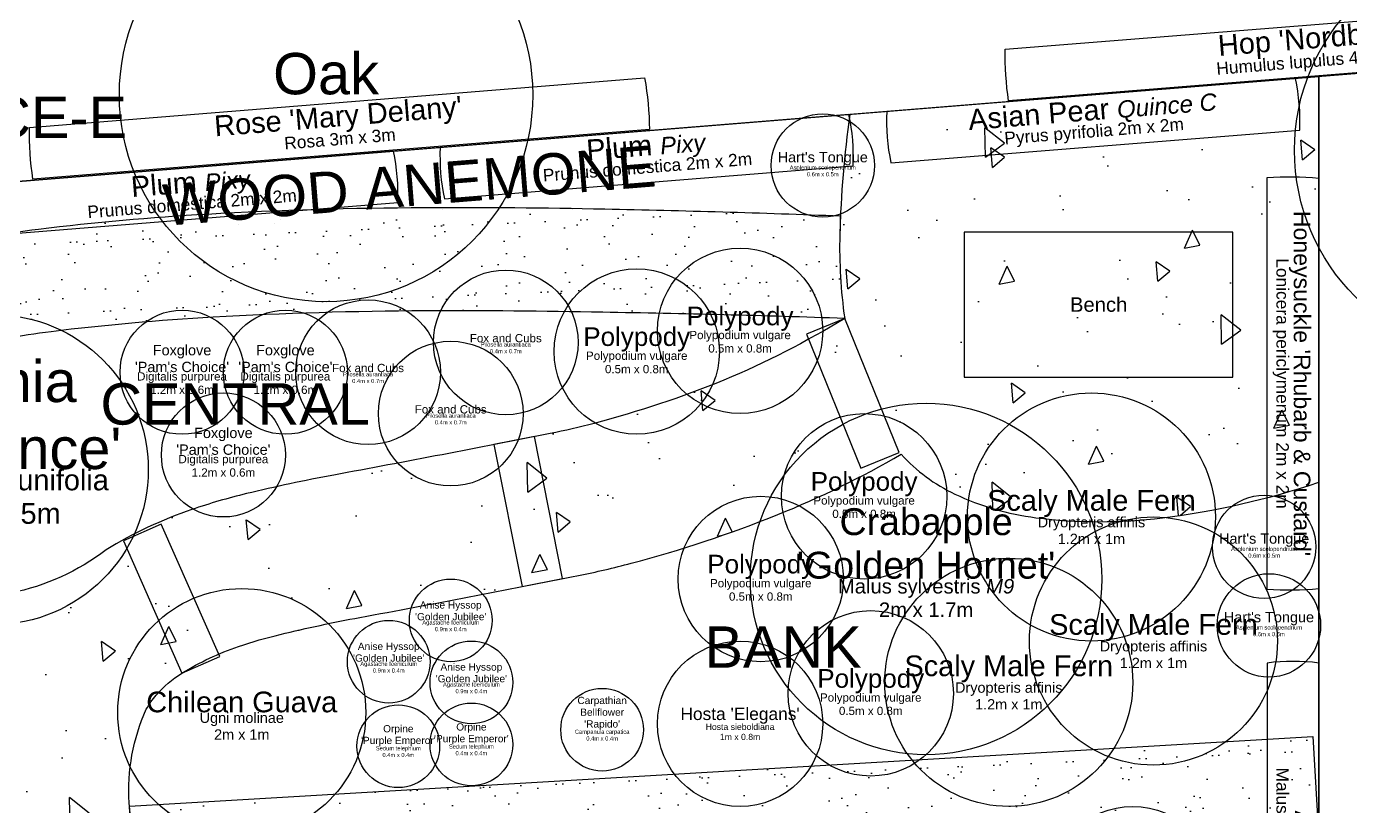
# Model space of a CAD drawing. Header units: metres. Extents: x -2.6 to 32, y -5 to 43.1.
# Drawn here: x 14.65 to 21.05, y 33.9 to 37.67 of the extents above; entities that cross this region are included whole.
import ezdxf

# ---------------------------------------------------------------- set-up
doc = ezdxf.new("R2010")
doc.units = ezdxf.units.M
for name, color, linetype, lineweight, true_color in [('Areas', 30, 'Continuous', 25, 0xff7f00), ('Beds', 2, 'Continuous', 25, 0xffff00), ('Boundary', 1, 'Continuous', 25, 0xff0000), ('Furniture', 136, 'Continuous', 25, 0x008080), ('Ground cover', 253, 'Continuous', 25, 0xa0a0a4), ('Plant - Perennial', 3, 'Continuous', 25, 0x00ff00), ('Plant - Shrub', 3, 'Continuous', 25, 0x00ff00), ('Plant - Tree', 3, 'Continuous', 25, 0x00ff00), ('Plant label', 30, 'Continuous', 25, 0xff7f00), ('Structures', 136, 'Continuous', 25, 0x008080)]:
    doc.layers.add(name, color=color, linetype=linetype, lineweight=lineweight, true_color=true_color)
doc.styles.add('textstyle104', font='')
doc.styles.add('textstyle105', font='')
doc.styles.add('textstyle106', font='')
doc.styles.add('textstyle107', font='')
doc.styles.add('textstyle109', font='')
doc.styles.add('textstyle110', font='')
doc.styles.add('textstyle111', font='')
doc.styles.add('textstyle112', font='')
doc.styles.add('textstyle115', font='')
doc.styles.add('textstyle116', font='')
doc.styles.add('textstyle12', font='')
doc.styles.add('textstyle127', font='')
doc.styles.add('textstyle128', font='')
doc.styles.add('textstyle131', font='')
doc.styles.add('textstyle132', font='')
doc.styles.add('textstyle133', font='')
doc.styles.add('textstyle134', font='')
doc.styles.add('textstyle147', font='')
doc.styles.add('textstyle148', font='')
doc.styles.add('textstyle160', font='')
doc.styles.add('textstyle161', font='')
doc.styles.add('textstyle164', font='')
doc.styles.add('textstyle165', font='')
doc.styles.add('textstyle168', font='')
doc.styles.add('textstyle17', font='')
doc.styles.add('textstyle177', font='')
doc.styles.add('textstyle178', font='')
doc.styles.add('textstyle18', font='')
doc.styles.add('textstyle181', font='')
doc.styles.add('textstyle182', font='')
doc.styles.add('textstyle19', font='')
doc.styles.add('textstyle196', font='')
doc.styles.add('textstyle199', font='')
doc.styles.add('textstyle20', font='')
doc.styles.add('textstyle200', font='')
doc.styles.add('textstyle203', font='')
doc.styles.add('textstyle23', font='')
doc.styles.add('textstyle24', font='')
doc.styles.add('textstyle33', font='')
doc.styles.add('textstyle34', font='')
doc.styles.add('textstyle69', font='')
doc.styles.add('textstyle70', font='')
doc.styles.get('textstyle104').set_extended_font_data('Arial')
doc.styles.get('textstyle105').set_extended_font_data('Arial')
doc.styles.get('textstyle106').set_extended_font_data('Arial')
doc.styles.get('textstyle107').set_extended_font_data('Arial')
doc.styles.get('textstyle109').set_extended_font_data('Arial')
doc.styles.get('textstyle110').set_extended_font_data('Arial')
doc.styles.get('textstyle111').set_extended_font_data('Arial')
doc.styles.get('textstyle112').set_extended_font_data('Arial')
doc.styles.get('textstyle115').set_extended_font_data('Arial')
doc.styles.get('textstyle116').set_extended_font_data('Arial')
doc.styles.get('textstyle12').set_extended_font_data('Arial')
doc.styles.get('textstyle127').set_extended_font_data('Arial')
doc.styles.get('textstyle128').set_extended_font_data('Arial')
doc.styles.get('textstyle131').set_extended_font_data('Arial')
doc.styles.get('textstyle132').set_extended_font_data('Arial')
doc.styles.get('textstyle133').set_extended_font_data('Arial')
doc.styles.get('textstyle134').set_extended_font_data('Arial')
doc.styles.get('textstyle147').set_extended_font_data('Arial')
doc.styles.get('textstyle148').set_extended_font_data('Arial')
doc.styles.get('textstyle160').set_extended_font_data('Arial')
doc.styles.get('textstyle161').set_extended_font_data('Arial')
doc.styles.get('textstyle164').set_extended_font_data('Arial')
doc.styles.get('textstyle165').set_extended_font_data('Arial')
doc.styles.get('textstyle168').set_extended_font_data('Arial')
doc.styles.get('textstyle17').set_extended_font_data('Arial')
doc.styles.get('textstyle177').set_extended_font_data('Arial')
doc.styles.get('textstyle178').set_extended_font_data('Arial')
doc.styles.get('textstyle18').set_extended_font_data('Arial')
doc.styles.get('textstyle181').set_extended_font_data('Arial')
doc.styles.get('textstyle182').set_extended_font_data('Arial')
doc.styles.get('textstyle19').set_extended_font_data('Arial')
doc.styles.get('textstyle196').set_extended_font_data('Arial')
doc.styles.get('textstyle199').set_extended_font_data('Arial')
doc.styles.get('textstyle20').set_extended_font_data('Arial')
doc.styles.get('textstyle200').set_extended_font_data('Arial')
doc.styles.get('textstyle203').set_extended_font_data('Arial')
doc.styles.get('textstyle23').set_extended_font_data('Arial')
doc.styles.get('textstyle24').set_extended_font_data('Arial')
doc.styles.get('textstyle33').set_extended_font_data('Arial')
doc.styles.get('textstyle34').set_extended_font_data('Arial')
doc.styles.get('textstyle69').set_extended_font_data('Arial')
doc.styles.get('textstyle70').set_extended_font_data('Arial')
pattern_1 = [(82.5, (0, 0), (-0.1786906743565246, 0.1673767445615144), [0, -0.19304, 0, -0.2159, 0, -0.206375]), (52.49999999999999, (0, 0), (-0.094505463864245, 0.412366425672367), [0, -0.10414, 0, -0.17399, 0, -0.066675]), (372.4999999999999, (-0.1104571502891506, -0.1104571502891506), (0.2791499129162693, 0.2801661559482859), [0, -0.0635, 0, -0.2286, 0, -0.29845]), (362.5, (-0.1104571502891506, -0.1104571502891506), (0.1911405545806999, 0.3487753907812053), [0, -0.03175, 0, -0.14986, 0, -0.17145])]

# ---------------------------------------------------------------- blocks, each defined once
blk = doc.blocks.new("Shrub - Rose 'Mary Delany'")
at = {"layer": 'Plant - Shrub', "flags": 128}
blk.add_lwpolyline([(-1.49632048706151, -0.2500000000000036, -0.0417430065503629), (-1.492975217476836, -3.6e-15), (1.492975217476836, -3.6e-15, -0.0417430065503631), (1.496320487061514, -0.2500000000000036)], format="xyb", close=True, dxfattribs=at)
at = {"layer": 'Plant - Shrub', "insert": (0, -0.1450000000000067), "char_height": 0.1, "attachment_point": 8, "line_spacing_factor": 0.971628, "style": 'textstyle133'}
blk.add_mtext("\\c32767;Rose 'Mary Delany'", dxfattribs=at)
at = {"layer": 'Plant label', "insert": (0, -0.1450000000000067), "char_height": 0.06, "attachment_point": 2, "line_spacing_factor": 0.971628, "style": 'textstyle131'}
blk.add_mtext('\\c32767;Rosa 3m x 3m', dxfattribs=at)
blk = doc.blocks.new("Perennial - Sedum telephium 'Purple Emperor'")
at = {"layer": 'Plant - Perennial', "lineweight": -2}
blk.add_circle((0, 0), 0.2, dxfattribs=at)
at = {"layer": 'Plant - Perennial', "insert": (0, 0), "char_height": 0.035, "attachment_point": 8, "line_spacing_factor": 0.971628, "style": 'textstyle111'}
blk.add_mtext("\\c32767;Orpine\\P'Purple Emperor'", dxfattribs=at)
at = {"layer": 'Plant label', "insert": (0, 0), "char_height": 0.02, "attachment_point": 2, "line_spacing_factor": 0.971628, "style": 'textstyle106'}
blk.add_mtext('\\c32767;Sedum telephium\\P0.4m x 0.4m', dxfattribs=at)
blk = doc.blocks.new('Ornamental - Pilosella aurantiaca')
at = {"layer": 'Plant - Shrub', "linetype": 'ByBlock', "lineweight": -2}
blk.add_circle((0, 0), 0.35, dxfattribs=at)
at = {"layer": 'Plant - Shrub', "insert": (0, 0), "char_height": 0.04, "attachment_point": 8, "line_spacing_factor": 0.971628, "style": 'textstyle34'}
blk.add_mtext('\\c32767;Fox and Cubs', dxfattribs=at)
at = {"layer": 'Plant label', "insert": (0, 0), "char_height": 0.02, "attachment_point": 2, "line_spacing_factor": 0.971628, "style": 'textstyle33'}
blk.add_mtext('\\c32767;Pilosella aurantiaca\\P0.4m x 0.7m', dxfattribs=at)
blk = doc.blocks.new('Fern - Polypodium vulgare')
at = {"layer": 'Plant - Perennial', "lineweight": -2}
blk.add_circle((0, 0), 0.4, dxfattribs=at)
at = {"layer": 'Plant - Perennial', "insert": (0, 0), "char_height": 0.09, "attachment_point": 8, "line_spacing_factor": 0.971628, "style": 'textstyle24'}
blk.add_mtext('\\c32767;Polypody', dxfattribs=at)
at = {"layer": 'Plant label', "insert": (0, 0), "char_height": 0.04, "attachment_point": 2, "line_spacing_factor": 0.971628, "style": 'textstyle23'}
blk.add_mtext('\\c32767;Polypodium vulgare\\P0.5m x 0.8m', dxfattribs=at)
blk = doc.blocks.new('Structure - Step')
at = {"layer": 'Structures', "flags": 128}
blk.add_lwpolyline([(0, -0.25), (1, -0.25), (1, 0), (0, 0)], close=True, dxfattribs=at)
blk = doc.blocks.new('Fern - Asplenium scolopendrium')
at = {"layer": 'Plant - Perennial', "lineweight": -2}
blk.add_circle((0, 0), 0.25, dxfattribs=at)
at = {"layer": 'Plant - Perennial', "insert": (0, 0), "char_height": 0.05, "attachment_point": 8, "line_spacing_factor": 0.971628, "style": 'textstyle18'}
blk.add_mtext("\\c32767;Hart's Tongue", dxfattribs=at)
at = {"layer": 'Plant label', "insert": (0, 0), "char_height": 0.02, "attachment_point": 2, "line_spacing_factor": 0.971628, "style": 'textstyle17'}
blk.add_mtext('\\c32767;Asplenium scolopendrium\\P0.6m x 0.5m', dxfattribs=at)
blk = doc.blocks.new('Shrub - Aronia x prunifolia')
at = {"layer": 'Plant - Shrub'}
blk.add_circle((0, 0), 0.75, dxfattribs=at)
at = {"layer": 'Plant - Shrub', "insert": (0, 0), "char_height": 0.2, "attachment_point": 8, "line_spacing_factor": 0.971628, "style": 'textstyle116'}
blk.add_mtext("\\c32767;Aronia\\P'Brilliance'", dxfattribs=at)
at = {"layer": 'Plant label', "insert": (0, 0), "char_height": 0.1, "attachment_point": 2, "line_spacing_factor": 0.971628, "style": 'textstyle115'}
blk.add_mtext('\\c32767;Aronia x prunifolia\\P2m x 1.5m', dxfattribs=at)
blk = doc.blocks.new('Tree - Oak')
at = {"layer": 'Plant - Tree'}
blk.add_circle((0, 0), 1, dxfattribs=at)
at = {"layer": 'Plant - Tree', "insert": (0, 0), "char_height": 0.2, "attachment_point": 8, "line_spacing_factor": 0.971628, "style": 'textstyle168'}
blk.add_mtext('\\c32767;Oak', dxfattribs=at)
blk = doc.blocks.new('Tree - Malus domestica M9 wall')
at = {"layer": 'Plant - Tree', "flags": 128}
blk.add_lwpolyline([(-0.9921567416492219, -0.2499999999999998), (0.9921567416492212, -0.250000000000001, 0.0627460668062285), (0.9921567416492216, -8e-16), (-0.9921567416492216, 8e-16, 0.0627460668062278)], format="xyb", close=True, dxfattribs=at)
at = {"layer": 'Plant - Tree', "insert": (-2e-16, -0.1449999999999998), "char_height": 0.1, "attachment_point": 8, "line_spacing_factor": 0.971628, "style": 'textstyle161'}
blk.add_mtext('\\c32767;Apple \\fArial|b0|i1|c0|p0;\\H0.0833336;M9', dxfattribs=at)
at = {"layer": 'Plant label', "insert": (-2e-16, -0.1449999999999998), "char_height": 0.06, "attachment_point": 2, "line_spacing_factor": 0.971628, "style": 'textstyle160'}
blk.add_mtext('\\c32767;Malus domestica 2m x 2m', dxfattribs=at)
blk = doc.blocks.new('Tree - Prunus domestica Pixy wall')
at = {"layer": 'Plant - Tree', "flags": 128}
blk.add_lwpolyline([(-0.9921567416492216, -0.25), (0.9921567416492216, -0.25, 0.0627460668062285), (0.9921567416492216, 0), (-0.9921567416492216, 0, 0.0627460668062278)], format="xyb", close=True, dxfattribs=at)
at = {"layer": 'Plant - Tree', "insert": (0, -0.1450000000000031), "char_height": 0.1, "attachment_point": 8, "line_spacing_factor": 0.971628, "style": 'textstyle178'}
blk.add_mtext('\\c32767;Plum \\fArial|b0|i1|c0|p0;\\H0.083;Pixy', dxfattribs=at)
at = {"layer": 'Plant label', "insert": (0, -0.1450000000000031), "char_height": 0.06, "attachment_point": 2, "line_spacing_factor": 0.971628, "style": 'textstyle177'}
blk.add_mtext('\\c32767;Prunus domestica 2m x 2m', dxfattribs=at)
blk = doc.blocks.new("Shrub - Lonicera periclymenum 'Rhubarb + Custard'")
at = {"layer": 'Plant - Shrub', "flags": 128}
blk.add_lwpolyline([(-0.9929752174768414, 0), (0.9929752174768396, 0, -0.0417430065503631), (0.9963204870615172, -0.25), (-0.9963204870615172, -0.25, -0.0417430065503624)], format="xyb", close=True, dxfattribs=at)
at = {"layer": 'Plant - Shrub', "insert": (0, -0.1450000000000102), "char_height": 0.08, "attachment_point": 8, "line_spacing_factor": 0.971628, "style": 'textstyle128'}
blk.add_mtext("\\c32767;Honeysuckle 'Rhubarb & Custard'", dxfattribs=at)
at = {"layer": 'Plant label', "insert": (0, -0.1450000000000102), "char_height": 0.06, "attachment_point": 2, "line_spacing_factor": 0.971628, "style": 'textstyle127'}
blk.add_mtext('\\c32767;Lonicera periclymenum 2m x 2m', dxfattribs=at)
blk = doc.blocks.new('Tree - Pyrus pyrifolia Quince C wall')
at = {"layer": 'Plant - Tree', "flags": 128}
blk.add_lwpolyline([(-0.9921567416492216, -0.25), (0.9921567416492207, -0.25, 0.0627460668062285), (0.9921567416492216, 0), (-0.9921567416492216, 0, 0.0627460668062278)], format="xyb", close=True, dxfattribs=at)
at = {"layer": 'Plant - Tree', "insert": (0, -0.1450000000000031), "char_height": 0.1, "attachment_point": 8, "line_spacing_factor": 0.971628, "style": 'textstyle182'}
blk.add_mtext('\\c32767;Asian Pear \\fArial|b0|i1|c0|p0;\\H0.083;Quince C', dxfattribs=at)
at = {"layer": 'Plant label', "insert": (0, -0.1450000000000031), "char_height": 0.06, "attachment_point": 2, "line_spacing_factor": 0.971628, "style": 'textstyle181'}
blk.add_mtext('\\c32767;Pyrus pyrifolia 2m x 2m', dxfattribs=at)
blk = doc.blocks.new('Shrub - Ugni molinae')
at = {"layer": 'Plant - Shrub', "lineweight": -2}
blk.add_circle((0, 0), 0.6, dxfattribs=at)
at = {"layer": 'Plant - Shrub', "insert": (0, 0), "char_height": 0.1, "attachment_point": 8, "line_spacing_factor": 0.971628, "style": 'textstyle148'}
blk.add_mtext('\\c32767;Chilean Guava', dxfattribs=at)
at = {"layer": 'Plant label', "insert": (0, 0), "char_height": 0.05, "attachment_point": 2, "line_spacing_factor": 0.971628, "style": 'textstyle147'}
blk.add_mtext('\\c32767;Ugni molinae\\P2m x 1m', dxfattribs=at)
blk = doc.blocks.new('Bench')
at = {"layer": 'Furniture', "flags": 128}
blk.add_lwpolyline([(-0.65, -0.35), (0.65, -0.35), (0.65, 0.35), (-0.65, 0.35)], close=True, dxfattribs=at)
at = {"layer": 'Furniture', "color": 30, "true_color": 0xff7f00, "insert": (0, 0), "char_height": 0.07, "attachment_point": 5, "style": 'textstyle12'}
blk.add_mtext('Bench', dxfattribs=at)
blk = doc.blocks.new('Fern - Dryopteris affinis')
at = {"layer": 'Plant - Perennial', "lineweight": -2}
blk.add_circle((0, 0), 0.6, dxfattribs=at)
at = {"layer": 'Plant - Perennial', "insert": (0, 0), "char_height": 0.1, "attachment_point": 8, "line_spacing_factor": 0.971628, "style": 'textstyle20'}
blk.add_mtext('\\c32767;Scaly Male Fern', dxfattribs=at)
at = {"layer": 'Plant label', "insert": (0, 0), "char_height": 0.05, "attachment_point": 2, "line_spacing_factor": 0.971628, "style": 'textstyle19'}
blk.add_mtext('\\c32767;Dryopteris affinis\\P1.2m x 1m', dxfattribs=at)
blk = doc.blocks.new('Tree - Malus sylvestris M9')
at = {"layer": 'Plant - Tree'}
blk.add_circle((0, 0), 0.85, dxfattribs=at)
at = {"layer": 'Plant - Tree', "insert": (0, 0), "char_height": 0.13, "attachment_point": 8, "line_spacing_factor": 0.971628, "style": 'textstyle165'}
blk.add_mtext("\\c32767;Crabapple\\P'Golden Hornet'", dxfattribs=at)
at = {"layer": 'Plant label', "insert": (0, 0), "char_height": 0.07, "attachment_point": 2, "line_spacing_factor": 0.971628, "style": 'textstyle164'}
blk.add_mtext('\\c32767;Malus sylvestris \\fArial|b0|i1|c0|p0;M9\\fArial|b0|i0|c0|p0;\\P2m x 1.7m', dxfattribs=at)
blk = doc.blocks.new("Perennial - Hosta sieboldiana 'Elegans'")
at = {"layer": 'Plant - Perennial'}
blk.add_circle((0, 0), 0.4, dxfattribs=at)
at = {"layer": 'Plant - Perennial', "insert": (0, 0), "line_spacing_factor": 0.971628}
for s, char_height, attachment_point, style in [("\\c32767;Hosta 'Elegans'", 0.06, 8, 'textstyle69'), ('\\c32767;Hosta sieboldiana\\P1m x 0.8m', 0.03, 2, 'textstyle70')]:
    blk.add_mtext(s, dxfattribs=dict(at, char_height=char_height, attachment_point=attachment_point, style=style))
blk = doc.blocks.new("Perennial - Agastache foeniculum 'Golden Jubilee'")
at = {"layer": 'Plant - Perennial', "lineweight": -2}
blk.add_circle((0, 0), 0.2, dxfattribs=at)
at = {"layer": 'Plant - Perennial', "insert": (0, 0), "char_height": 0.035, "attachment_point": 8, "line_spacing_factor": 0.971628, "style": 'textstyle109'}
blk.add_mtext("\\c32767;Anise Hyssop\\P'Golden Jubilee'", dxfattribs=at)
at = {"layer": 'Plant label', "insert": (0, 0), "char_height": 0.02, "attachment_point": 2, "line_spacing_factor": 0.971628, "style": 'textstyle104'}
blk.add_mtext('\\c32767;Agastache foeniculum\\P0.9m x 0.4m', dxfattribs=at)
blk = doc.blocks.new("Perennial - Digitalis purpurea 'Pam's Choice'")
at = {"layer": 'Plant - Perennial', "lineweight": -2}
blk.add_circle((0, 0), 0.3, dxfattribs=at)
at = {"layer": 'Plant - Perennial', "insert": (0, 0), "char_height": 0.05, "attachment_point": 8, "line_spacing_factor": 0.971628, "style": 'textstyle110'}
blk.add_mtext("\\c32767;Foxglove\\P'Pam's Choice'", dxfattribs=at)
at = {"layer": 'Plant label', "insert": (0, 0), "char_height": 0.04, "attachment_point": 2, "line_spacing_factor": 0.971628, "style": 'textstyle105'}
blk.add_mtext('\\c32767;Digitalis purpurea\\P1.2m x 0.6m', dxfattribs=at)
blk = doc.blocks.new("Perennial - Campanula carpatica 'Rapido'")
at = {"layer": 'Plant - Perennial', "lineweight": -2}
blk.add_circle((0, 0), 0.2, dxfattribs=at)
at = {"layer": 'Plant - Perennial', "insert": (0, 0), "char_height": 0.035, "attachment_point": 8, "line_spacing_factor": 0.971628, "style": 'textstyle112'}
blk.add_mtext("\\c32767;Carpathian \\PBellflower\\P'Rapido'", dxfattribs=at)
at = {"layer": 'Plant label', "insert": (0, 0), "char_height": 0.02, "attachment_point": 2, "line_spacing_factor": 0.971628, "style": 'textstyle107'}
blk.add_mtext('\\c32767;Campanula carpatica\\P0.4m x 0.4m', dxfattribs=at)
blk = doc.blocks.new("Perennial - Humulus lupulus 'Nordbrau'")
at = {"layer": 'Plant - Shrub', "flags": 128}
blk.add_lwpolyline([(-1.49632048706151, -0.1049999999999969, -0.0417430065503629), (-1.492975217476836, 0.1450000000000031), (1.492975217476836, 0.1450000000000031, -0.0417430065503631), (1.496320487061514, -0.1049999999999969)], format="xyb", close=True, dxfattribs=at)
at = {"layer": 'Plant - Shrub', "insert": (0, 0), "char_height": 0.1, "attachment_point": 8, "line_spacing_factor": 0.971628, "style": 'textstyle134'}
blk.add_mtext("\\c32767;Hop 'Nordbrau'", dxfattribs=at)
at = {"layer": 'Plant label', "insert": (0, 0), "char_height": 0.06, "attachment_point": 2, "line_spacing_factor": 0.971628, "style": 'textstyle132'}
blk.add_mtext('\\c32767;Humulus lupulus 4m x 3m', dxfattribs=at)

msp = doc.modelspace()

# ---------------------------------------------------------------- hatches: boundary and pattern name
at = {"layer": 'Areas', "true_color": 0xa0a0a4}
h = msp.add_hatch(dxfattribs=at)
h.set_pattern_fill('AR-CONC', color=253, scale=0.005, angle=45, style=0, pattern_type=0)
h.set_pattern_definition([(95, (0, 0), (0.7004732517288589, 0.5877668970241507), [0.09525, -1.04775]), (400, (0, 0), (-0.8000894450414876, 0.5508850326857724), [0.0762, -0.8382]), (145.451, (0.0583725486704261, 0.0489804028493155), (-0.0996107904207033, 1.138651184145857), [0.08095, -0.8904500000000001]), (91.1842, (-0.1796051224213829, 0.179605122421383), (1.107051216152352, 0.8097670643713523), [0.142875, -1.571625]), (141.6356, (-0.0873510220003178, 0.2470857367635777), (-0.0354307216761377, 1.714132162410912), [0.121425, -1.335675]), (396.1840000000001, (-0.1796051224213829, 0.179605122421383), (-0.0354278600957889, 1.714131926655307), [0.1143, -1.2573]), (66, (-0.0449012806053455, 0.2245064030267289), (0.8976027564257212, 0.1744763401781092), [0.09525, -1.04775]), (370.9999999999999, (-0.0449012806053455, 0.2245064030267289), (-0.4326996326117269, 0.869705965968773), [0.0762, -0.8382]), (116.4514, (0.0298985960289109, 0.2390459326614867), (0.4649001980769314, 1.044182280328981), [0.08095, -0.8904500000000001]), (82.5, (0, 0), (-0.2880273453390521, 0.3098670683679349), [0, -0.82804, 0, -0.8509000000000001, 0, -0.8413750000000001]), (52.49999999999999, (0, 0), (-0.1179486365971242, 0.5904350013734616), [0, -0.48514, 0, -0.80899, 0, -0.320675]), (372.4999999999999, (-0.2002597114998423, -0.2002597114998421), (0.4996393151625793, 0.4591309779135676), [0, -0.3175, 0, -0.9906, 0, -1.31445]), (362.5, (-0.2900622727105339, -0.2900622727105335), (0.433819522091084, 0.6136119644055709), [0, -0.41275, 0, -0.65786, 0, -0.93345])])
edge = h.paths.add_edge_path(flags=0)
edge.add_arc((23.61665521209906, 36.5371670693148), 5.035743926249006, 171.896418460101, 178.5450898395375)
edge.add_arc((21.01097036482152, 36.60334737833352), 2.429218776431038, 178.5450898395375, 188.1235462049542)
edge.add_arc((16.24988854822948, 40.14844672913114), 4.546566062977327, 292.92564046358285, 301.2146545241908, ccw=False)
edge.add_arc((16.04194551776739, 40.8736747215868), 5.29629204473065, 284.7926786892651, 291.9413114733845, ccw=False)
edge.add_arc((16.49041543413116, 39.17540557341017), 3.539805960091241, 281.257707241318, 284.79267868926564, ccw=False)
edge.add_arc((2.10546049205462, 111.4426510868802), 77.22482277348232, 280.4662562039908, 281.25770724131445, ccw=False)
edge.add_arc((17.5906152760469, 27.61674427419654), 8.019371583980659, 100.4662562039908, 103.5527882773261)
edge.add_arc((16.41200021202807, 32.5061796728523), 2.989887317501629, 103.5527882773271, 108.8148764030097)
edge.add_arc((16.11159379059088, 33.38786728203095), 2.058427678966573, 108.8148764030115, 121.609891172326)
edge.add_arc((14.3543041867222, 36.02707146476659), 1.116031983668761, 281.26940783294174, 307.435487397042, ccw=False)
edge.add_arc((14.3147982885376, 36.22533002779919), 1.318188294000944, 257.22583967667697, 281.26940783294305, ccw=False)
edge.add_arc((13.80132034870685, 33.69438995069721), 1.265012701385999, 79.89199904604463, 86.90196448971945)
edge.add_arc((13.6014454191021, 30.00146032125552), 4.963347358430002, 86.90196448967149, 93.133303759551)
edge.add_arc((12.33356898709282, 53.16280790824645), 18.23267671235108, 271.5230201749909, 273.13330375957366, ccw=False)
edge.add_arc((12.7509309197802, 37.46541586366762), 2.529737242810249, 267.43175106480976, 271.52302017498437, ccw=False)
edge.add_arc((12.72269406481062, 36.83589397236599), 1.899582395485761, 247.54614977151522, 267.43175106481215, ccw=False)
edge.add_arc((12.72265926447206, 36.61234967001503), 1.695122232446162, 221.4272861728351, 244.66012909147048, ccw=False)
edge.add_arc((8.781736179090458, 36.10725337925178), 2.7401824593692, 346.9977115614469, 357.9038794334921)
edge.add_arc((7.041590916452376, 36.17094362628256), 4.481492880474121, 357.9038794546534, 366.4269329360805)
edge.add_line((11.49491945761229, 36.67258427677923), (9.04, 36.47497466099617))
edge.add_line((9.04, 36.47497466099617), (9.040000000000003, 34.59701895619488))
edge.add_arc((8.595889119082551, 59.59737698400559), 25.00430234966112, 271.0177055461643, 272.4947663244924)
edge.add_arc((9.294496193484619, 43.5630344140159), 8.954748041326317, 272.4947663244911, 274.9630814795174)
edge.add_arc((9.680893879685291, 39.11346883792991), 4.488436701104876, 274.9630814795193, 283.7576861768105)
edge.add_arc((10.48824236475048, 35.81602435560377), 1.093594776896903, 283.7576809687648, 301.629599527367)
edge.add_arc((12.49391279411968, 36.28403728244854), 2.002182940718096, 224.3322254964689, 247.5650684151043)
edge.add_arc((12.72269406481065, 36.83589397236594), 2.599582395485729, 247.546149771514, 267.4317510648112)
edge.add_arc((12.75093091977968, 37.46541586366762), 3.229737242810242, 267.4317510648193, 271.5230201749943)
edge.add_arc((12.33356898709562, 53.16280790824734), 18.93267671235188, 271.5230201749823, 273.1333037595647)
edge.add_arc((13.6014454191022, 30.00146032125544), 4.263347358430027, 86.90196448967282, 93.13330375954968, ccw=False)
edge.add_arc((13.80132034870681, 33.69438995069716), 0.5650127013859938, 72.88203360236997, 86.90196448977417, ccw=False)
edge.add_arc((13.81138883315724, 33.72708159161732), 0.5308057172280575, 53.1789553327161, 72.88203360230341, ccw=False)
edge.add_arc((13.93949290436441, 33.75926711063907), 0.436284007330126, 19.160973400158014, 64.18062668947903, ccw=False)
edge.add_arc((13.44706251597436, 33.58816070795351), 0.9575949399317458, -10.79077434953632, 19.160973400160685, ccw=False)
edge.add_line((14.38772469696245, 33.40887677046438), (15.28772469696245, 33.40887677046438))
edge.add_arc((16.395895237419, 33.99601730108992), 1.254103643818568, 183.6117668362879, 207.9159257151055, ccw=False)
edge.add_arc((16.09782320252987, 33.97720274003298), 0.955438403640349, 155.6999587636439, 183.611766836288, ccw=False)
edge.add_arc((15.63499736186196, 34.1315978007873), 0.4727062577176174, 139.5247290408942, 149.6594451415278, ccw=False)
edge.add_arc((15.6747456364409, 34.09767922587155), 0.5249594399778202, 121.6098911723243, 139.5247290408988, ccw=False)
edge.add_arc((16.11159379059079, 33.38786728203094), 1.35842767896654, 108.8148764030087, 121.6098911723222, ccw=False)
edge.add_arc((16.41200021202827, 32.50617967285235), 2.289887317501638, 103.55278827733332, 108.814876403015, ccw=False)
edge.add_arc((17.59061527604552, 27.61674427419897), 7.319371583977979, 100.46625620398459, 103.55278827732019, ccw=False)
edge.add_arc((2.105460492053005, 111.442651086887), 77.92482277348931, 280.4662562039909, 281.2577072413147)
edge.add_arc((16.49041543413029, 39.17540557340968), 4.239805960090967, 281.2577072413315, 284.7926786892784)
edge.add_arc((16.04194551776757, 40.87367472158684), 5.996292044730622, 284.7926786892631, 291.9413114733827)
edge.add_arc((16.56940541489915, 39.57766517461614), 4.597070051540681, 291.8790957163997, 300.1681097770078)
edge.add_arc((19.48928920881991, 36.15433276792549), 0.8218287059403256, 222.1103378475111, 244.8169831185389)
edge.add_arc((19.69611868886023, 36.59420617198485), 1.30790179243301, 244.8169831185393, 262.7721232525324)
edge.add_arc((19.83965305610985, 37.72596901014442), 2.448730103977196, 262.7721232525294, 277.1225072305049)
edge.add_arc((19.65475282418544, 39.20569736933975), 3.939965870974687, 277.1225072305093, 288.4245342774495)
edge.add_line((20.89999999999998, 35.46769114468319), (20.9, 37.4296495835968))
edge.add_line((20.9, 37.4296495835968), (18.63119395391475, 37.24702123313793))
at = {"layer": 'Areas'}
h = msp.add_hatch(dxfattribs=at)
h.set_pattern_fill('AR-SAND', color=256, scale=0.005, angle=45, style=0, pattern_type=0)
h.set_pattern_definition(pattern_1)
edge = h.paths.add_edge_path(flags=0)
edge.add_arc((11.84191242585289, 38.67617933256633), 2.700887980951979, 263.1462680834147, 273.4866116728564)
edge.add_arc((11.78819527439119, 39.54601661179397), 3.572382120119792, 273.4981322334696, 282.5103289829319)
edge.add_arc((11.76798720456872, 39.6370916219967), 3.665672117275852, 282.5103289829286, 288.1625745205774)
edge.add_arc((8.524440707384667, 49.52415577354679), 14.07118178361425, 288.1625745205831, 291.1172293618709)
edge.add_arc((15.69089726681355, 30.96846507321772), 5.820317832665566, 104.87015845210371, 111.11722936186999, ccw=False)
edge.add_arc((15.16783248203822, 32.93841553130159), 3.78210744696518, 97.02279383557328, 104.87015845210269, ccw=False)
edge.add_arc((16.20893182675015, 24.48713849775656), 12.29726871045781, 93.20050366128447, 97.02279383557249, ccw=False)
edge.add_arc((16.66065176842038, 16.40880954652503), 20.3882173291309, 90.2443631306578, 93.20050366128419, ccw=False)
edge.add_arc((16.72506768774066, 1.305312048752711), 35.49185219216558, 88.8365752801044, 90.24436313065979, ccw=False)
edge.add_arc((16.20483817430826, -24.50090074357502), 61.30330795968083, 87.7742436435422, 88.84017560743769, ccw=False)
edge.add_arc((23.61665521210095, 36.53716706931507), 5.035743926250893, 177.507580910548, 178.5450898395405)
edge.add_arc((21.01097036482181, 36.60334737833372), 2.429218776431321, 178.5450898395416, 188.1235462049584)
edge.add_arc((16.41523813480306, -26.64386644584549), 62.94208738990249, 88.00524477888261, 89.07117674277814)
edge.add_arc((16.72506768774015, 1.305312048752072), 34.99185219216623, 88.83657528010359, 90.24436313065902)
edge.add_arc((16.66065176842054, 16.40880954652499), 19.88821732913095, 90.24436313065823, 93.20050366128459)
edge.add_arc((16.20893182675029, 24.48713849775663), 11.79726871045775, 93.20050366128523, 97.02279383557325)
edge.add_arc((15.16783248203819, 32.93841553130157), 3.282107446965189, 97.02279383557266, 104.8701584521019)
edge.add_arc((15.69089726681346, 30.96846507321787), 5.320317832665403, 104.8701584521031, 111.1172293618695)
edge.add_arc((8.524440707384612, 49.524155773547), 14.57118178361446, 288.16257452058295, 291.11722936187084, ccw=False)
edge.add_arc((11.76798720456867, 39.63709162199682), 4.16567211727597, 282.51032898292925, 288.1625745205782, ccw=False)
edge.add_arc((11.78819527439119, 39.54601661179402), 4.072382120119838, 273.49813223346945, 282.5103289829317, ccw=False)
edge.add_arc((11.79676329785466, 38.718728217697), 3.246383091929514, 263.8977618447923, 274.23810543423394, ccw=False)
edge.add_arc((8.781736179090565, 36.10725337925175), 2.74018245936909, 346.9977115614468, 357.6436414212382)
h = msp.add_hatch(dxfattribs=at)
h.set_pattern_fill('AR-SAND', color=256, scale=0.005, angle=45, style=0, pattern_type=0)
h.set_pattern_definition(pattern_1)
edge = h.paths.add_edge_path(flags=0)
edge.add_line((15.14537947122447, 33.90122137323485), (20.87054030688223, 34.23913137196675))
edge.add_line((20.87054030688223, 34.23913137196675), (20.9, 33.74))
edge.add_line((20.9, 33.74), (15.28772469696245, 33.40887677046438))
edge.add_arc((16.39589523741901, 33.99601730108991), 1.254103643818568, 184.3350421083227, 207.9159257151049, ccw=False)

# ---------------------------------------------------------------- linework, layer by layer
at = {"layer": 'Areas', "flags": 128}
msp.add_lwpolyline([(15.28772469696245, 33.40887677046438, -0.1064462275386252), (15.14428247909529, 33.91701443632977, -0.1223939680498024), (15.22703379380217, 34.37037998860983, -0.0442498884981157), (15.27541623561844, 34.43844078952068, -0.0783278262311453), (15.39959710452306, 34.54475382703481, -0.0558868596709148), (15.6734852768806, 34.67370813112427, -0.022964226325815), (15.87538541330975, 34.73230376747311, -0.0134683510688995), (16.26100447083219, 34.81433661407237, 0.0034533703453377), (17.3181199029181, 35.01717759846993, 0.015425445974103), (17.57293207969358, 35.07612364954774, 0.0312019145038551), (18.28250006673831, 35.31171161502219, 0.0361834253150226), (18.87961158579955, 35.60324691445454, 0.0994018911559355), (19.13959199526225, 35.41061623540953, 0.0785047593714642), (19.53156381736757, 35.29669748495516, 0.0626973225484505), (20.14327423672072, 35.29613500330185, 0.0493544110071724), (20.89999999999999, 35.46769114468319), (20.9, 37.4296495835968), (18.63119395391475, 37.24702123313793, 0.0290184426875855), (18.58253473015654, 36.66502583530506, 0.0418182514440278), (18.60612717241242, 36.26007913965023, -0.0361834253150219), (18.0209403940973, 35.96100857146656, -0.0312019145038546), (17.39420652974476, 35.75292286482171, -0.0154254459741066), (17.18146432631746, 35.70370891850128, -0.0034533703453373), (16.13384498002477, 35.50269005809488, 0.0134683510688985), (15.71134661706341, 35.41281186685625, 0.0229642263258189), (15.44772724474857, 35.33630401922493, 0.0558868596709194), (15.03270405017464, 35.14089935177762, -0.1146697348762328), (14.57240198364528, 34.9325575363267, -0.1052964410895467)], format="xyb", dxfattribs=at)
for points in [[(11.51960163987856, 35.99459180968078, 0.0451489004122368), (12.00616774765509, 35.98029059693377, 0.0393434076320555), (12.56202901345668, 36.05845365803449, 0.0246675751831307), (12.91062974078909, 36.15405844589954, 0.0128928281090657), (13.59396864330604, 36.39792084899854, -0.0272647418789798), (14.19723237538442, 36.59385971407242, -0.0342539752443358), (14.70541615628433, 36.69214805800961, -0.0166794336278235), (15.522371848879, 36.76522683161335, -0.0128993117298231), (16.57369748394241, 36.79684144791965, -0.0061427105494388), (17.44570123233757, 36.78984754416156, -0.00465103912997), (18.58567517917524, 36.7561574779534, 0.0045270176324586), (18.58253473015654, 36.66502583530509, 0.0418182514440283), (18.60612717241246, 36.26007913965022, 0.00465103912997), (17.43554913403774, 36.28995061988605, 0.0061427105494388), (16.57582994807781, 36.29684599534362, 0.0128993117298231), (15.5502869897951, 36.26600669489245, 0.0166794336278235), (14.76654825422683, 36.19589926294694, 0.0342539752443352), (14.32554709413107, 36.11060477829528, 0.02726474187898), (13.77410731303117, 35.93149822983256, -0.0128928281090657), (13.06648690690544, 35.67897051322794, -0.0246675751831312), (12.67033681943118, 35.57032517170637, -0.0393434076320551), (12.03667574847004, 35.48122220293725, -0.0451489004122365), (11.45166331764143, 35.49073980643795, 0.0464850712592465)], [(15.14537947122447, 33.90122137323485), (20.87054030688223, 34.23913137196675), (20.9, 33.74), (15.28772469696245, 33.40887677046438, -0.1032556463552761)]]:
    msp.add_lwpolyline(points, format="xyb", close=True, dxfattribs=at)
at = {"layer": 'Boundary'}
for p, q in [((23.00355017032435, 37.59897560349907), (-0.6712415024423725, 35.69326481869432)), ((9.039999999999997, 36.47497466099619), (20.9, 37.42964958359679)), ((20.9, 37.4296495835968), (20.9, 13.84)), ((20.9, 33.73999999999999), (20.9, 37.4296495835968))]:
    msp.add_line(p, q, dxfattribs=at)

# ---------------------------------------------------------------- block references
at = {"layer": 'Furniture'}
msp.add_blockref('Bench', (19.83488042801353, 36.32690139195638), dxfattribs=at)
at = {"layer": 'Ground cover'}
msp.add_blockref('Fern - Asplenium scolopendrium', (18.5, 37), dxfattribs=at)
at = {"layer": 'Plant - Perennial', "rotation": 4.602121}
msp.add_blockref("Perennial - Humulus lupulus 'Nordbrau'", (20.88253682491109, 37.53706390312119), dxfattribs=at)
at = {"layer": 'Plant - Perennial'}
for name, p in [('Fern - Polypodium vulgare', (18.1, 36.2)), ('Ornamental - Pilosella aurantiaca', (16.96640663969379, 36.14431729260055)), ('Fern - Polypodium vulgare', (17.6, 36.09999999999999)), ('Ornamental - Pilosella aurantiaca', (16.3, 36)), ("Perennial - Digitalis purpurea 'Pam's Choice'", (15.4, 36)), ("Perennial - Digitalis purpurea 'Pam's Choice'", (15.9, 36)), ('Ornamental - Pilosella aurantiaca', (16.7, 35.8)), ("Perennial - Digitalis purpurea 'Pam's Choice'", (15.6, 35.59999999999999)), ('Fern - Dryopteris affinis', (19.8, 35.3)), ('Fern - Polypodium vulgare', (18.7, 35.4)), ('Fern - Polypodium vulgare', (18.2, 35)), ('Fern - Asplenium scolopendrium', (20.6355898971677, 35.15567558543621)), ('Fern - Dryopteris affinis', (20.1, 34.7)), ('Fern - Dryopteris affinis', (19.4, 34.5)), ("Perennial - Agastache foeniculum 'Golden Jubilee'", (16.7, 34.8)), ('Fern - Asplenium scolopendrium', (20.65875027204852, 34.77584543739072)), ("Perennial - Agastache foeniculum 'Golden Jubilee'", (16.4, 34.6)), ('Fern - Polypodium vulgare', (18.73210135825285, 34.44710736533135)), ("Perennial - Agastache foeniculum 'Golden Jubilee'", (16.8, 34.5)), ("Perennial - Hosta sieboldiana 'Elegans'", (18.1, 34.3)), ("Perennial - Campanula carpatica 'Rapido'", (17.4325742618983, 34.27129848312778)), ("Perennial - Sedum telephium 'Purple Emperor'", (16.44637991984337, 34.19144594256749)), ("Perennial - Sedum telephium 'Purple Emperor'", (16.8, 34.2)), ('Fern - Polypodium vulgare', (20, 33.5))]:
    msp.add_blockref(name, p, dxfattribs=at)
at = {"layer": 'Plant - Shrub'}
for name, p, rotation in [("Shrub - Rose 'Mary Delany'", (16.14993800001299, 37.30324375362271), 4.602121), ("Shrub - Lonicera periclymenum 'Rhubarb + Custard'", (20.9, 35.94550803240828), 270)]:
    msp.add_blockref(name, p, dxfattribs=dict(at, rotation=rotation))
for name, p in [('Shrub - Aronia x prunifolia', (14.48677971091769, 35.52904608383549)), ('Shrub - Ugni molinae', (15.68900182062645, 34.35411204028505))]:
    msp.add_blockref(name, p, dxfattribs=at)
at = {"layer": 'Plant - Tree'}
for name, p in [('Tree - Oak', (16.09669919520948, 37.34122585041737)), ('Tree - Oak', (21.78232793156999, 37.07336435832926)), ('Tree - Malus sylvestris M9', (19, 35))]:
    msp.add_blockref(name, p, dxfattribs=at)
for name, p, rotation in [('Tree - Pyrus pyrifolia Quince C wall', (19.79866292901113, 37.34099706395063), 4.602121), ('Tree - Prunus domestica Pixy wall', (17.63799173945882, 37.1670730672684), 4.602121), ('Tree - Prunus domestica Pixy wall', (15.43460895551617, 36.98971098558881), 4.602121), ('Tree - Malus domestica M9 wall', (20.9, 33.60167577225546), 270)]:
    msp.add_blockref(name, p, dxfattribs=dict(at, rotation=rotation))
at = {"layer": 'Structures', "xscale": 0.7, "yscale": 0.8}
for p, rotation in [((18.60612717241231, 36.26007913965022), 292.161802), ((17.0452113742215, 34.96336076683719), 101.196432), ((15.39959710452306, 34.54475382703481), 113.832078)]:
    msp.add_blockref('Structure - Step', p, dxfattribs=dict(at, rotation=rotation))

# ---------------------------------------------------------------- texts
at = {"layer": 'Beds', "char_height": 0.2, "attachment_point": 2, "line_spacing_factor": 0.971628}
for s, insert, style in [('FENCE-E', (14.52093796132485, 37.33287318129598), 'textstyle196'), ('CENTRAL', (15.65694803470889, 35.94670232645385), 'textstyle199'), ('BANK', (18.30794753978753, 34.7710416763755), 'textstyle200')]:
    msp.add_mtext(s, dxfattribs=dict(at, insert=insert, style=style))
at = {"layer": 'Ground cover', "insert": (16.49170276204808, 37.00307723587619), "char_height": 0.2, "attachment_point": 2, "rotation": 4.602119999999997, "line_spacing_factor": 0.971628, "style": 'textstyle203'}
msp.add_mtext('WOOD ANEMONE', dxfattribs=at)

doc.saveas('drawing.dxf')
